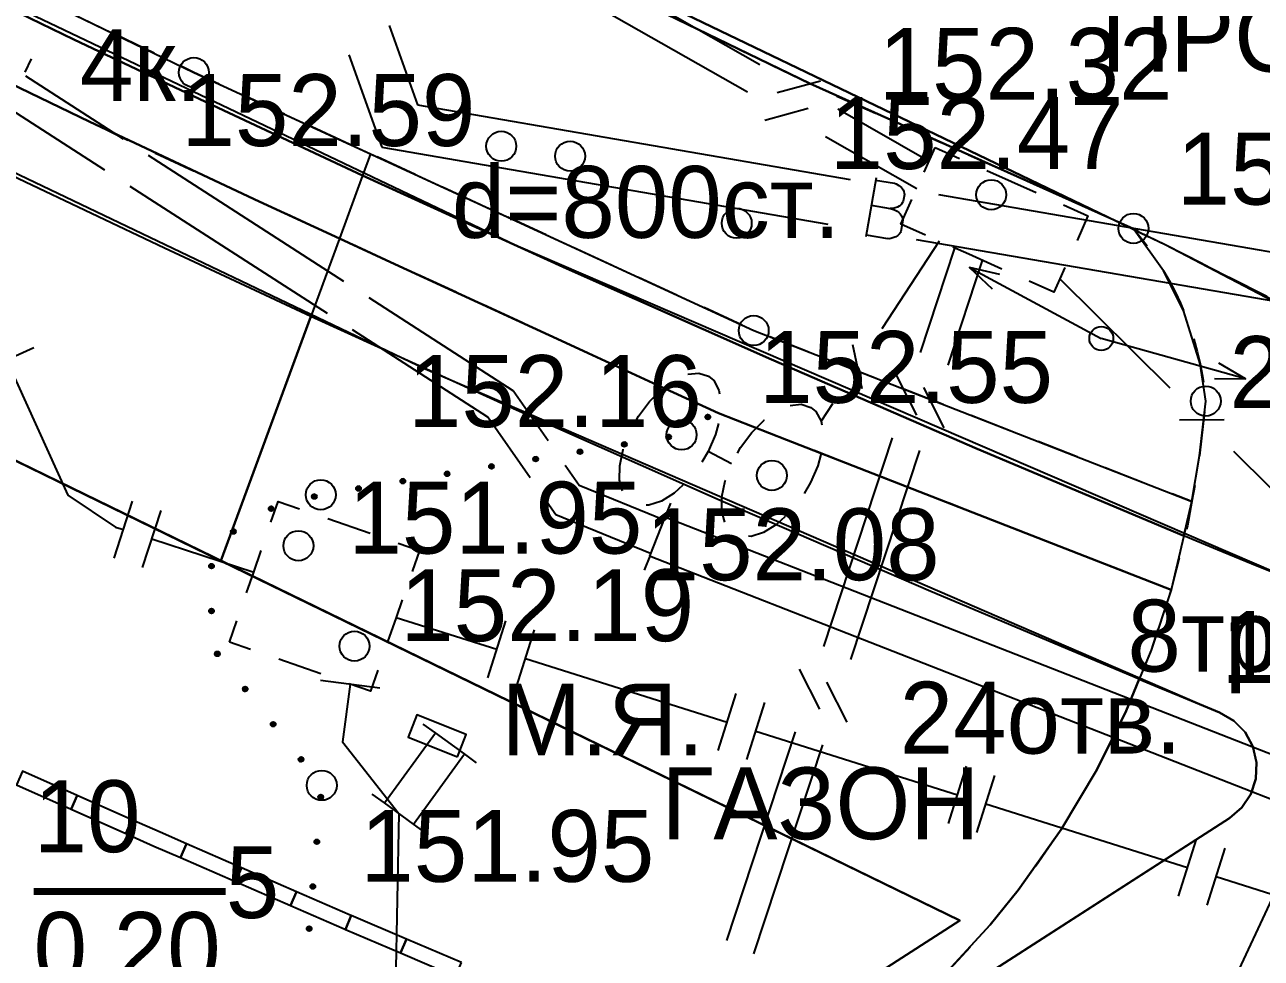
# Model space of a CAD drawing. Header units: metres. Extents: x -2743 to 126, y 13412 to 13916.
# Drawn here: x -1882.41 to -1861.77, y 13620.82 to 13636.41 of the extents above; entities that cross this region are included whole.
import ezdxf

# ---------------------------------------------------------------- set-up
doc = ezdxf.new("R2010")
doc.units = ezdxf.units.M
for name, color, linetype in [('link-улица Берзарина_Граница работ$0$ГП_Граница проектирования', 7, 'Continuous'), ('link-улица Берзарина_Покрытия — Новые$0$ДВ_ПП_Газон_Р', 7, 'Continuous'), ('link-улица Берзарина_Покрытия — Новые$0$ДВ_ПП_Газон_У за счет АБ_ПЧ', 7, 'Continuous'), ('link-улица Берзарина_Покрытия — Новые$0$ДВ_ПП_Газон_У за счет АБ_ТР', 7, 'Continuous'), ('link-улица Берзарина_Покрытия — Новые$0$ДВ_ПП_Тип2_Р_покрытия_ПЧ_Местные', 7, 'Continuous'), ('link-улица Берзарина_Покрытия — Новые$0$ДВ_ПП_Тип5_Р ТР', 7, 'Continuous'), ('link-улица Берзарина_Покрытия — Новые$0$ДВ_ПП_Тип6_У_ТР_3м за счет Газона', 7, 'Continuous'), ('link_улица Берзарина_борта$0$ДВ_ГП_П_Борт_БР100.30.15', 7, 'Continuous'), ('link_улица Берзарина_борта$0$ДВ_ГП_П_Борт_Пониженный_бетонный', 7, 'Continuous'), ('link_улица Берзарина_Люки$0$_ГП_Г колодцы_сущ.', 7, 'Continuous'), ('link_улица Берзарина_Люки$0$СЕТИ', 7, 'Continuous'), ('output[1-12]_3_ДЖКХ-24_03233kl$0$Красные линии', 7, 'Continuous'), ('output[1-12]_3_ДЖКХ-24_03233tp$0$Горизонтали', 7, 'Continuous'), ('output[1-12]_3_ДЖКХ-24_03233tp$0$Граница растительности и грунта', 7, 'Continuous'), ('output[1-12]_3_ДЖКХ-24_03233tp$0$Граница улицы', 7, 'Continuous'), ('output[1-12]_3_ДЖКХ-24_03233tp$0$Здания', 7, 'Continuous'), ('output[1-12]_3_ДЖКХ-24_03233tp$0$Колодцы', 7, 'Continuous'), ('output[1-12]_3_ДЖКХ-24_03233tp$0$Леса и газоны', 7, 'Continuous'), ('output[1-12]_3_ДЖКХ-24_03233tp$0$ЛЭП', 7, 'Continuous'), ('output[1-12]_3_ДЖКХ-24_03233tp$0$Отдельно стоящее дерево', 7, 'Continuous'), ('output[1-12]_3_ДЖКХ-24_03233tp$0$Топографические объекты', 7, 'Continuous'), ('output[1-12]_3_ДЖКХ-24_03233tp$0$Указатель подз коммуникаций', 7, 'Continuous'), ('output[1-12]_3_ДЖКХ-24_03233tp$0$Фонари', 7, 'Continuous'), ('output[1-12]_3_ДЖКХ-24_03233up$0$Водопровод', 7, 'Continuous'), ('output[1-12]_3_ДЖКХ-24_03233up$0$Газопровод', 7, 'Continuous'), ('output[1-12]_3_ДЖКХ-24_03233up$0$Кабели', 7, 'Continuous'), ('output[1-12]_3_ДЖКХ-24_03233up$0$Кабель связи', 7, 'Continuous'), ('output[1-12]_3_ДЖКХ-24_03233up$0$Кабель электрический', 7, 'Continuous'), ('output[1-12]_3_ДЖКХ-24_03233up$0$Подземные коммуникации', 7, 'Continuous')]:
    doc.layers.add(name, color=color, linetype=linetype)

msp = doc.modelspace()

# ---------------------------------------------------------------- linework, layer by layer
at = {"layer": 'link-улица Берзарина_Граница работ$0$ГП_Граница проектирования'}
msp.add_lwpolyline([(-1831.358, 13614.88), (-1852.158, 13619.813), (-1854.824, 13615.219), (-1854.381, 13614.804), (-1855.065, 13614.075), (-1854.335, 13613.39), (-1855.379, 13612.209), (-1856.114, 13612.888), (-1856.694, 13612.231), (-1857.748, 13612.798), (-1858.087, 13611.845), (-1860.047, 13612.861), (-1859.621, 13613.805), (-1860.488, 13614.303), (-1859.768, 13615.554), (-1864.243, 13617.647), (-1867.801, 13615.356), (-1868.343, 13616.197), (-1869.817, 13618.305), (-1870.282, 13619.208), (-1866.798, 13621.452), (-1885.296, 13630.457), (-1884.084, 13633.61), (-1896.781, 13639.677)], dxfattribs=at)
at = {"layer": 'link-улица Берзарина_Покрытия — Новые$0$ДВ_ПП_Газон_Р'}
for points in [[(-1879.353, 13640.318), (-1894.466, 13647.696), (-1906.359, 13656.037), (-1914.678, 13661.817), (-1914.794, 13661.651), (-1914.3, 13655.07), (-1912.025, 13652.95), (-1911.621, 13652.574), (-1901.274, 13646.798), (-1890.376, 13640.83), (-1879.589, 13635.615), (-1870.241, 13631.304), (-1862.925, 13628.448), (-1862.923, 13628.456), (-1862.795, 13629.211), (-1862.693, 13630.127), (-1862.787, 13630.75), (-1863.064, 13631.638), (-1863.395, 13632.302), (-1863.885, 13632.989), (-1864.326, 13633.201), (-1869.304, 13635.43), (-1872.548, 13637.008), (-1879.353, 13640.318)], [(-1862.925, 13628.448), (-1863.059, 13627.878), (-1866.509, 13629.331), (-1869.945, 13630.819), (-1873.366, 13632.34), (-1876.771, 13633.895), (-1879.185, 13635.022), (-1881.591, 13636.166), (-1883.988, 13637.327), (-1886.377, 13638.505), (-1886.238, 13638.83), (-1879.589, 13635.615), (-1876.639, 13634.255), (-1870.241, 13631.304), (-1862.925, 13628.448)], [(-1877.636, 13631.541), (-1880.08, 13632.68), (-1882.516, 13633.837), (-1884.943, 13635.011), (-1887.362, 13636.203), (-1887.727, 13635.351), (-1884.084, 13633.61), (-1885.296, 13630.457), (-1879.136, 13627.459), (-1877.636, 13631.541)], [(-1877.636, 13631.541), (-1879.136, 13627.459), (-1866.798, 13621.452), (-1870.282, 13619.208), (-1869.817, 13618.305), (-1869.565, 13618.481), (-1868.77, 13619.036), (-1867.934, 13619.713), (-1867.13, 13620.464), (-1866.293, 13621.38), (-1865.827, 13621.958), (-1865.109, 13622.97), (-1864.513, 13623.97), (-1864.022, 13624.955), (-1863.805, 13625.481), (-1867.285, 13626.944), (-1870.751, 13628.442), (-1874.201, 13629.974), (-1877.636, 13631.541)]]:
    msp.add_lwpolyline(points, close=True, dxfattribs=at)
msp.add_lwpolyline([(-1876.639, 13634.255), (-1876.771, 13633.895)], dxfattribs=at)
at = {"layer": 'link-улица Берзарина_Покрытия — Новые$0$ДВ_ПП_Газон_У за счет АБ_ПЧ'}
msp.add_lwpolyline([(-1875.119, 13638.392), (-1875.161, 13638.279), (-1872.548, 13637.008), (-1869.304, 13635.43), (-1864.326, 13633.201), (-1875.119, 13638.392)], close=True, dxfattribs=at)
at = {"layer": 'link-улица Берзарина_Покрытия — Новые$0$ДВ_ПП_Газон_У за счет АБ_ТР'}
msp.add_lwpolyline([(-1861.363, 13627.179), (-1861.929, 13627.411), (-1862.494, 13627.644), (-1863.059, 13627.878), (-1862.925, 13628.448), (-1862.925, 13628.448), (-1862.795, 13629.211), (-1862.693, 13630.127), (-1862.787, 13630.75), (-1863.064, 13631.638), (-1863.395, 13632.302), (-1863.885, 13632.989), (-1863.372, 13632.742), (-1861.574, 13631.802)], dxfattribs=at)
msp.add_lwpolyline([(-1862.46, 13624.926), (-1862.796, 13625.065), (-1863.133, 13625.203), (-1863.469, 13625.342), (-1863.805, 13625.481), (-1864.022, 13624.955), (-1864.513, 13623.97), (-1865.109, 13622.97), (-1865.827, 13621.958), (-1866.293, 13621.38), (-1867.13, 13620.464), (-1867.934, 13619.713), (-1868.77, 13619.036), (-1869.565, 13618.481), (-1862.298, 13623.161), (-1862.09, 13623.339), (-1861.94, 13623.563), (-1861.856, 13623.819), (-1861.843, 13624.093), (-1861.905, 13624.36), (-1862.035, 13624.596), (-1862.223, 13624.789), (-1862.46, 13624.926)], close=True, dxfattribs=at)
at = {"layer": 'link-улица Берзарина_Покрытия — Новые$0$ДВ_ПП_Тип2_Р_покрытия_ПЧ_Местные'}
msp.add_lwpolyline([(-1875.119, 13638.392), (-1864.326, 13633.201), (-1863.9, 13633.01), (-1863.885, 13632.989), (-1863.372, 13632.742), (-1860.543, 13631.288), (-1857.663, 13629.94), (-1854.734, 13628.699), (-1851.762, 13627.566), (-1850.913, 13627.265), (-1850.061, 13626.973), (-1849.206, 13626.691), (-1848.348, 13626.417), (-1847.881, 13626.313), (-1846.481, 13626.002)], dxfattribs=at)
at = {"layer": 'link-улица Берзарина_Покрытия — Новые$0$ДВ_ПП_Тип5_Р ТР'}
msp.add_lwpolyline([(-1861.363, 13627.179), (-1861.929, 13627.411), (-1862.494, 13627.644), (-1863.059, 13627.878), (-1863.272, 13626.973), (-1863.605, 13625.967), (-1863.805, 13625.481), (-1863.469, 13625.342), (-1863.133, 13625.203), (-1862.796, 13625.065), (-1862.46, 13624.926), (-1862.223, 13624.789), (-1862.035, 13624.596), (-1861.905, 13624.36), (-1861.843, 13624.093), (-1861.856, 13623.819), (-1861.94, 13623.563), (-1862.09, 13623.339), (-1862.298, 13623.161), (-1869.565, 13618.481)], dxfattribs=at)
at = {"layer": 'link-улица Берзарина_Покрытия — Новые$0$ДВ_ПП_Тип6_У_ТР_3м за счет Газона'}
for points in [[(-1869.945, 13630.819), (-1866.509, 13629.331), (-1863.059, 13627.878), (-1863.272, 13626.973), (-1869.695, 13629.481), (-1870.828, 13629.923), (-1871.918, 13630.425), (-1873.658, 13631.228), (-1876.306, 13632.449), (-1877.158, 13632.842), (-1878.5, 13633.461), (-1881.328, 13634.79), (-1883.004, 13635.6), (-1886.767, 13637.419), (-1886.829, 13637.449), (-1886.377, 13638.505), (-1883.988, 13637.327), (-1881.591, 13636.166), (-1879.185, 13635.022), (-1876.771, 13633.895), (-1873.366, 13632.34), (-1869.945, 13630.819)], [(-1873.658, 13631.228), (-1871.918, 13630.425), (-1870.828, 13629.923), (-1869.695, 13629.481), (-1863.272, 13626.973), (-1863.605, 13625.967), (-1863.805, 13625.481), (-1867.285, 13626.944), (-1870.751, 13628.442), (-1874.201, 13629.974), (-1877.636, 13631.541), (-1880.08, 13632.68), (-1882.516, 13633.837), (-1884.943, 13635.011), (-1887.362, 13636.203), (-1886.829, 13637.449), (-1883.004, 13635.6), (-1881.328, 13634.79), (-1878.5, 13633.461), (-1877.158, 13632.842), (-1876.306, 13632.449), (-1873.658, 13631.228)]]:
    msp.add_lwpolyline(points, close=True, dxfattribs=at)
for points in [[(-1876.771, 13633.895), (-1877.158, 13632.842)], [(-1877.158, 13632.842), (-1877.636, 13631.541)]]:
    msp.add_lwpolyline(points, dxfattribs=at)
at = {"layer": 'link_улица Берзарина_борта$0$ДВ_ГП_П_Борт_БР100.30.15'}
for points in [[(-1986.766, 13701.994), (-1985.053, 13701.781), (-1983.382, 13701.375), (-1981.769, 13700.78), (-1980.229, 13700.001), (-1926.517, 13668.839), (-1923.055, 13666.831), (-1915.507, 13662.452), (-1894.466, 13647.696), (-1863.372, 13632.742)], [(-1863.372, 13632.742), (-1860.543, 13631.288), (-1857.663, 13629.94), (-1854.734, 13628.699), (-1851.762, 13627.566)]]:
    msp.add_lwpolyline(points, dxfattribs=at)
at = {"layer": 'link_улица Берзарина_борта$0$ДВ_ГП_П_Борт_Пониженный_бетонный'}
for points in [[(-1851.784, 13627.504), (-1852.969, 13624.869), (-1853.19, 13624.556), (-1853.501, 13624.354), (-1853.864, 13624.279), (-1854.241, 13624.346), (-1855.431, 13624.808), (-1856.62, 13625.273), (-1857.807, 13625.743), (-1858.992, 13626.217), (-1858.997, 13626.555), (-1859.11, 13626.864), (-1859.318, 13627.119), (-1859.605, 13627.297), (-1859.935, 13627.369), (-1860.262, 13627.33), (-1860.558, 13627.186), (-1860.797, 13626.947), (-1874.213, 13632.723), (-1887.39, 13639.011)], [(-1888.766, 13636.904), (-1875.729, 13630.666), (-1862.46, 13624.926), (-1862.223, 13624.789), (-1862.035, 13624.596), (-1861.905, 13624.36), (-1861.843, 13624.093), (-1861.856, 13623.819), (-1861.94, 13623.563), (-1862.09, 13623.339), (-1862.298, 13623.161), (-1869.741, 13618.368)]]:
    msp.add_lwpolyline(points, dxfattribs=at)
at = {"layer": 'link_улица Берзарина_Люки$0$_ГП_Г колодцы_сущ.'}
for centre in [(-1877.844, 13627.711), (-1876.908, 13626.034)]:
    msp.add_circle(centre, 0.25, dxfattribs=at)
at = {"layer": 'link_улица Берзарина_Люки$0$СЕТИ'}
for centre in [(-1871.444, 13629.562), (-1869.937, 13628.885)]:
    msp.add_circle(centre, 0.25, dxfattribs=at)
at = {"layer": 'output[1-12]_3_ДЖКХ-24_03233kl$0$Красные линии'}
for points in [[(-1881.538, 13623.541), (-1882.452, 13623.948), (-1882.553, 13623.72), (-1881.64, 13623.313), (-1881.538, 13623.541)], [(-1880.625, 13623.135), (-1881.538, 13623.541), (-1881.64, 13623.313), (-1880.726, 13622.906), (-1880.625, 13623.135)], [(-1880.154, 13622.925), (-1880.625, 13623.135), (-1880.726, 13622.906), (-1880.255, 13622.696), (-1879.81, 13622.502), (-1879.711, 13622.732), (-1880.154, 13622.925)], [(-1878.794, 13622.332), (-1879.711, 13622.732), (-1879.81, 13622.502), (-1878.894, 13622.103), (-1878.794, 13622.332)], [(-1877.877, 13621.933), (-1878.794, 13622.332), (-1878.894, 13622.103), (-1877.977, 13621.703), (-1877.877, 13621.933)], [(-1876.981, 13621.542), (-1877.877, 13621.933), (-1877.977, 13621.703), (-1877.08, 13621.312), (-1877.059, 13621.304), (-1876.961, 13621.533), (-1876.981, 13621.542)], [(-1876.041, 13621.141), (-1876.961, 13621.533), (-1877.059, 13621.304), (-1876.139, 13620.911), (-1876.041, 13621.141)], [(-1875.122, 13620.749), (-1876.041, 13621.141), (-1876.139, 13620.911), (-1875.22, 13620.519), (-1875.122, 13620.749)]]:
    msp.add_lwpolyline(points, close=True, dxfattribs=at)
at = {"layer": 'output[1-12]_3_ДЖКХ-24_03233tp$0$Горизонтали'}
for centre in [(-1879.589, 13635.615), (-1863.9, 13633.01), (-1870.241, 13631.304), (-1862.693, 13630.127), (-1877.454, 13623.709)]:
    msp.add_circle(centre, 0.25, dxfattribs=at)
at = {"layer": 'output[1-12]_3_ДЖКХ-24_03233tp$0$Граница растительности и грунта'}
for points in [[(-1870.991, 13629.897), (-1871.046, 13629.86)], [(-1871.003, 13629.901), (-1871.045, 13629.873)], [(-1870.997, 13629.899), (-1871.045, 13629.867)], [(-1870.986, 13629.895), (-1871.045, 13629.854)], [(-1870.981, 13629.892), (-1871.043, 13629.85)], [(-1870.978, 13629.888), (-1871.042, 13629.844)], [(-1870.974, 13629.885), (-1871.04, 13629.84)], [(-1871.014, 13629.9), (-1871.039, 13629.883)], [(-1870.972, 13629.88), (-1871.036, 13629.836)], [(-1870.97, 13629.875), (-1871.033, 13629.833)], [(-1870.968, 13629.871), (-1871.029, 13629.829)], [(-1870.967, 13629.866), (-1871.025, 13629.826)], [(-1870.967, 13629.859), (-1871.019, 13629.824)], [(-1870.968, 13629.853), (-1871.012, 13629.822)], [(-1870.972, 13629.844), (-1871.003, 13629.823)], [(-1870.977, 13629.834), (-1870.984, 13629.829)], [(-1871.623, 13629.538), (-1871.7, 13629.526)], [(-1871.622, 13629.534), (-1871.7, 13629.52)], [(-1871.628, 13629.548), (-1871.699, 13629.536)], [(-1871.625, 13629.543), (-1871.699, 13629.531)], [(-1871.622, 13629.528), (-1871.699, 13629.516)], [(-1871.632, 13629.552), (-1871.697, 13629.541)], [(-1871.622, 13629.523), (-1871.697, 13629.511)], [(-1871.622, 13629.518), (-1871.695, 13629.506)], [(-1871.637, 13629.556), (-1871.694, 13629.547)], [(-1871.623, 13629.513), (-1871.692, 13629.502)], [(-1871.641, 13629.561), (-1871.691, 13629.553)], [(-1871.626, 13629.507), (-1871.688, 13629.497)], [(-1871.629, 13629.502), (-1871.683, 13629.493)], [(-1871.652, 13629.564), (-1871.682, 13629.559)], [(-1871.637, 13629.496), (-1871.674, 13629.489)], [(-1871.646, 13629.489), (-1871.654, 13629.488)], [(-1873.103, 13629.293), (-1873.18, 13629.28)], [(-1873.101, 13629.288), (-1873.18, 13629.275)], [(-1873.108, 13629.302), (-1873.179, 13629.29)], [(-1873.105, 13629.298), (-1873.179, 13629.285)], [(-1873.102, 13629.283), (-1873.178, 13629.27)], [(-1873.112, 13629.307), (-1873.177, 13629.296)], [(-1873.102, 13629.278), (-1873.177, 13629.265)], [(-1873.102, 13629.273), (-1873.175, 13629.261)], [(-1873.116, 13629.311), (-1873.173, 13629.301)], [(-1873.103, 13629.267), (-1873.172, 13629.256)], [(-1873.121, 13629.315), (-1873.17, 13629.307)], [(-1873.106, 13629.262), (-1873.167, 13629.252)], [(-1873.109, 13629.256), (-1873.163, 13629.247)], [(-1873.132, 13629.318), (-1873.161, 13629.314)], [(-1872.363, 13629.416), (-1872.44, 13629.403)], [(-1872.361, 13629.411), (-1872.44, 13629.398)], [(-1872.368, 13629.425), (-1872.439, 13629.413)], [(-1872.365, 13629.42), (-1872.439, 13629.408)], [(-1872.362, 13629.406), (-1872.439, 13629.393)], [(-1872.372, 13629.429), (-1872.437, 13629.419)], [(-1872.362, 13629.401), (-1872.437, 13629.388)], [(-1872.362, 13629.395), (-1872.435, 13629.383)], [(-1872.376, 13629.434), (-1872.434, 13629.424)], [(-1872.363, 13629.39), (-1872.432, 13629.379)], [(-1872.381, 13629.438), (-1872.43, 13629.43)], [(-1872.366, 13629.385), (-1872.427, 13629.374)], [(-1872.369, 13629.379), (-1872.423, 13629.37)], [(-1872.392, 13629.441), (-1872.421, 13629.436)], [(-1872.376, 13629.373), (-1872.414, 13629.367)], [(-1872.385, 13629.366), (-1872.394, 13629.365)], [(-1874.588, 13629.057), (-1874.659, 13629.045)], [(-1874.585, 13629.052), (-1874.659, 13629.04)], [(-1874.591, 13629.061), (-1874.656, 13629.05)], [(-1874.596, 13629.065), (-1874.653, 13629.056)], [(-1874.601, 13629.07), (-1874.65, 13629.061)], [(-1874.611, 13629.073), (-1874.641, 13629.068)], [(-1873.843, 13629.17), (-1873.92, 13629.157)], [(-1873.841, 13629.165), (-1873.92, 13629.152)], [(-1873.848, 13629.179), (-1873.919, 13629.168)], [(-1873.845, 13629.175), (-1873.919, 13629.162)], [(-1873.841, 13629.16), (-1873.918, 13629.147)], [(-1873.851, 13629.184), (-1873.917, 13629.173)], [(-1873.842, 13629.155), (-1873.917, 13629.143)], [(-1873.842, 13629.15), (-1873.915, 13629.138)], [(-1873.856, 13629.188), (-1873.913, 13629.179)], [(-1873.843, 13629.145), (-1873.912, 13629.133)], [(-1873.861, 13629.192), (-1873.91, 13629.184)], [(-1873.846, 13629.139), (-1873.907, 13629.129)], [(-1873.849, 13629.133), (-1873.902, 13629.125)], [(-1873.872, 13629.196), (-1873.901, 13629.191)], [(-1873.856, 13629.127), (-1873.894, 13629.121)], [(-1873.865, 13629.121), (-1873.874, 13629.119)], [(-1873.116, 13629.25), (-1873.154, 13629.244)], [(-1873.125, 13629.243), (-1873.134, 13629.242)], [(-1875.323, 13628.924), (-1875.4, 13628.912)], [(-1875.321, 13628.92), (-1875.4, 13628.907)], [(-1875.325, 13628.929), (-1875.399, 13628.917)], [(-1875.327, 13628.934), (-1875.398, 13628.922)], [(-1875.321, 13628.915), (-1875.398, 13628.902)], [(-1875.331, 13628.938), (-1875.396, 13628.927)], [(-1875.321, 13628.909), (-1875.396, 13628.897)], [(-1875.321, 13628.904), (-1875.394, 13628.892)], [(-1875.336, 13628.943), (-1875.393, 13628.933)], [(-1875.323, 13628.899), (-1875.392, 13628.888)], [(-1875.341, 13628.947), (-1875.39, 13628.939)], [(-1875.326, 13628.894), (-1875.387, 13628.883)], [(-1875.329, 13628.888), (-1875.382, 13628.879)], [(-1875.351, 13628.95), (-1875.381, 13628.945)], [(-1875.336, 13628.882), (-1875.373, 13628.875)], [(-1875.345, 13628.875), (-1875.354, 13628.874)], [(-1874.583, 13629.047), (-1874.66, 13629.034)], [(-1874.581, 13629.042), (-1874.66, 13629.029)], [(-1874.581, 13629.037), (-1874.658, 13629.025)], [(-1874.581, 13629.032), (-1874.656, 13629.02)], [(-1874.582, 13629.027), (-1874.655, 13629.015)], [(-1874.583, 13629.022), (-1874.652, 13629.01)], [(-1874.586, 13629.016), (-1874.647, 13629.006)], [(-1874.589, 13629.011), (-1874.642, 13629.002)], [(-1874.596, 13629.004), (-1874.634, 13628.998)], [(-1874.605, 13628.998), (-1874.614, 13628.996)], [(-1876.801, 13628.674), (-1876.88, 13628.661)], [(-1876.803, 13628.679), (-1876.879, 13628.666)], [(-1876.807, 13628.688), (-1876.878, 13628.676)], [(-1876.804, 13628.684), (-1876.878, 13628.671)], [(-1876.801, 13628.669), (-1876.878, 13628.656)], [(-1876.811, 13628.693), (-1876.876, 13628.682)], [(-1876.801, 13628.664), (-1876.876, 13628.651)], [(-1876.801, 13628.659), (-1876.874, 13628.647)], [(-1876.816, 13628.697), (-1876.873, 13628.687)], [(-1876.802, 13628.654), (-1876.871, 13628.642)], [(-1876.82, 13628.701), (-1876.87, 13628.693)], [(-1876.806, 13628.648), (-1876.867, 13628.638)], [(-1876.809, 13628.642), (-1876.862, 13628.634)], [(-1876.831, 13628.705), (-1876.861, 13628.7)], [(-1876.816, 13628.636), (-1876.853, 13628.63)], [(-1876.063, 13628.802), (-1876.14, 13628.789)], [(-1876.061, 13628.797), (-1876.14, 13628.784)], [(-1876.067, 13628.811), (-1876.138, 13628.799)], [(-1876.064, 13628.806), (-1876.138, 13628.794)], [(-1876.061, 13628.792), (-1876.138, 13628.779)], [(-1876.071, 13628.815), (-1876.136, 13628.805)], [(-1876.061, 13628.787), (-1876.136, 13628.774)], [(-1876.061, 13628.782), (-1876.134, 13628.769)], [(-1876.076, 13628.82), (-1876.133, 13628.81)], [(-1876.063, 13628.776), (-1876.132, 13628.765)], [(-1876.081, 13628.824), (-1876.13, 13628.816)], [(-1876.066, 13628.771), (-1876.127, 13628.761)], [(-1876.069, 13628.765), (-1876.122, 13628.756)], [(-1876.091, 13628.827), (-1876.121, 13628.822)], [(-1876.076, 13628.759), (-1876.113, 13628.753)], [(-1876.085, 13628.752), (-1876.094, 13628.751)], [(-1877.547, 13628.557), (-1877.616, 13628.538)], [(-1877.544, 13628.553), (-1877.616, 13628.532)], [(-1877.541, 13628.548), (-1877.616, 13628.527)], [(-1877.539, 13628.544), (-1877.616, 13628.522)], [(-1877.551, 13628.561), (-1877.615, 13628.543)], [(-1877.539, 13628.539), (-1877.614, 13628.517)], [(-1877.556, 13628.565), (-1877.612, 13628.549)], [(-1877.538, 13628.533), (-1877.611, 13628.513)], [(-1877.562, 13628.568), (-1877.61, 13628.555)], [(-1877.538, 13628.528), (-1877.609, 13628.508)], [(-1877.538, 13628.523), (-1877.606, 13628.504)], [(-1877.573, 13628.571), (-1877.601, 13628.562)], [(-1877.541, 13628.517), (-1877.601, 13628.5)], [(-1877.543, 13628.511), (-1877.595, 13628.497)], [(-1877.55, 13628.504), (-1877.586, 13628.494)], [(-1877.558, 13628.497), (-1877.567, 13628.494)], [(-1876.825, 13628.63), (-1876.834, 13628.628)], [(-1878.269, 13628.354), (-1878.338, 13628.335)], [(-1878.266, 13628.35), (-1878.338, 13628.33)], [(-1878.263, 13628.345), (-1878.338, 13628.324)], [(-1878.261, 13628.341), (-1878.338, 13628.319)], [(-1878.273, 13628.358), (-1878.337, 13628.34)], [(-1878.261, 13628.336), (-1878.336, 13628.315)], [(-1878.278, 13628.362), (-1878.334, 13628.346)], [(-1878.26, 13628.331), (-1878.333, 13628.31)], [(-1878.284, 13628.366), (-1878.332, 13628.352)], [(-1878.26, 13628.326), (-1878.331, 13628.306)], [(-1878.26, 13628.32), (-1878.328, 13628.301)], [(-1878.295, 13628.368), (-1878.323, 13628.36)], [(-1878.263, 13628.314), (-1878.323, 13628.298)], [(-1878.265, 13628.308), (-1878.317, 13628.294)], [(-1878.272, 13628.301), (-1878.308, 13628.291)], [(-1878.28, 13628.294), (-1878.289, 13628.291)], [(-1878.929, 13627.988), (-1878.968, 13627.956)], [(-1878.923, 13627.987), (-1878.968, 13627.95)], [(-1878.916, 13627.986), (-1878.967, 13627.944)], [(-1878.911, 13627.984), (-1878.967, 13627.938)], [(-1878.906, 13627.981), (-1878.964, 13627.933)], [(-1878.94, 13627.986), (-1878.963, 13627.967)], [(-1878.902, 13627.978), (-1878.963, 13627.928)], [(-1878.898, 13627.975), (-1878.96, 13627.924)], [(-1878.896, 13627.97), (-1878.956, 13627.921)], [(-1878.894, 13627.966), (-1878.952, 13627.917)], [(-1878.891, 13627.961), (-1878.948, 13627.914)], [(-1878.89, 13627.956), (-1878.944, 13627.911)], [(-1878.889, 13627.95), (-1878.937, 13627.91)], [(-1878.889, 13627.943), (-1878.931, 13627.909)], [(-1878.892, 13627.934), (-1878.922, 13627.91)], [(-1878.897, 13627.924), (-1878.904, 13627.918)], [(-1879.326, 13627.396), (-1879.326, 13627.346)], [(-1879.321, 13627.4), (-1879.321, 13627.342)], [(-1879.316, 13627.404), (-1879.316, 13627.338)], [(-1879.311, 13627.407), (-1879.311, 13627.335)], [(-1879.306, 13627.409), (-1879.306, 13627.334)], [(-1879.301, 13627.41), (-1879.301, 13627.332)], [(-1879.296, 13627.411), (-1879.296, 13627.331)], [(-1879.291, 13627.41), (-1879.291, 13627.332)], [(-1879.286, 13627.409), (-1879.286, 13627.333)], [(-1879.281, 13627.408), (-1879.281, 13627.334)], [(-1879.276, 13627.406), (-1879.276, 13627.336)], [(-1879.271, 13627.402), (-1879.271, 13627.34)], [(-1879.266, 13627.398), (-1879.266, 13627.344)], [(-1879.331, 13627.386), (-1879.331, 13627.356)], [(-1879.261, 13627.39), (-1879.261, 13627.352)], [(-1879.256, 13627.38), (-1879.256, 13627.371)], [(-1879.331, 13626.636), (-1879.331, 13626.606)], [(-1879.326, 13626.646), (-1879.326, 13626.596)], [(-1879.321, 13626.65), (-1879.321, 13626.592)], [(-1879.316, 13626.654), (-1879.316, 13626.588)], [(-1879.311, 13626.657), (-1879.311, 13626.585)], [(-1879.306, 13626.659), (-1879.306, 13626.584)], [(-1879.301, 13626.66), (-1879.301, 13626.582)], [(-1879.296, 13626.661), (-1879.296, 13626.581)], [(-1879.291, 13626.66), (-1879.291, 13626.582)], [(-1879.286, 13626.659), (-1879.286, 13626.583)], [(-1879.281, 13626.658), (-1879.281, 13626.584)], [(-1879.276, 13626.656), (-1879.276, 13626.586)], [(-1879.271, 13626.652), (-1879.271, 13626.59)], [(-1879.266, 13626.648), (-1879.266, 13626.594)], [(-1879.261, 13626.64), (-1879.261, 13626.602)], [(-1879.256, 13626.63), (-1879.256, 13626.621)], [(-1879.237, 13625.906), (-1879.206, 13625.866)], [(-1879.236, 13625.912), (-1879.2, 13625.866)], [(-1879.235, 13625.895), (-1879.216, 13625.871)], [(-1879.234, 13625.918), (-1879.193, 13625.866)], [(-1879.232, 13625.924), (-1879.188, 13625.867)], [(-1879.23, 13625.928), (-1879.183, 13625.87)], [(-1879.226, 13625.932), (-1879.178, 13625.871)], [(-1879.223, 13625.936), (-1879.173, 13625.873)], [(-1879.219, 13625.938), (-1879.17, 13625.877)], [(-1879.214, 13625.941), (-1879.167, 13625.881)], [(-1879.209, 13625.943), (-1879.163, 13625.885)], [(-1879.204, 13625.945), (-1879.161, 13625.89)], [(-1879.198, 13625.945), (-1879.159, 13625.896)], [(-1879.191, 13625.945), (-1879.158, 13625.902)], [(-1879.183, 13625.941), (-1879.159, 13625.912)], [(-1879.172, 13625.937), (-1879.167, 13625.93)], [(-1878.766, 13625.336), (-1878.721, 13625.28)], [(-1878.763, 13625.341), (-1878.717, 13625.282)], [(-1878.76, 13625.345), (-1878.712, 13625.284)], [(-1878.757, 13625.349), (-1878.707, 13625.286)], [(-1878.752, 13625.351), (-1878.704, 13625.29)], [(-1878.748, 13625.353), (-1878.7, 13625.294)], [(-1878.743, 13625.356), (-1878.697, 13625.298)], [(-1878.738, 13625.357), (-1878.694, 13625.302)], [(-1878.732, 13625.357), (-1878.693, 13625.309)], [(-1878.725, 13625.357), (-1878.692, 13625.315)], [(-1878.716, 13625.354), (-1878.693, 13625.324)], [(-1878.706, 13625.349), (-1878.701, 13625.342)], [(-1878.771, 13625.318), (-1878.74, 13625.279)], [(-1878.77, 13625.324), (-1878.733, 13625.279)], [(-1878.769, 13625.307), (-1878.75, 13625.284)], [(-1878.768, 13625.331), (-1878.727, 13625.279)], [(-1878.305, 13624.731), (-1878.274, 13624.692)], [(-1878.303, 13624.737), (-1878.267, 13624.692)], [(-1878.302, 13624.743), (-1878.261, 13624.692)], [(-1878.302, 13624.72), (-1878.284, 13624.696)], [(-1878.3, 13624.749), (-1878.255, 13624.692)], [(-1878.297, 13624.753), (-1878.25, 13624.695)], [(-1878.294, 13624.757), (-1878.245, 13624.696)], [(-1878.29, 13624.761), (-1878.241, 13624.699)], [(-1878.286, 13624.764), (-1878.237, 13624.702)], [(-1878.281, 13624.766), (-1878.234, 13624.706)], [(-1878.277, 13624.768), (-1878.231, 13624.71)], [(-1878.272, 13624.77), (-1878.228, 13624.715)], [(-1878.265, 13624.77), (-1878.227, 13624.721)], [(-1878.259, 13624.77), (-1878.225, 13624.727)], [(-1878.25, 13624.766), (-1878.226, 13624.737)], [(-1878.24, 13624.762), (-1878.234, 13624.755)], [(-1877.838, 13624.143), (-1877.807, 13624.104)], [(-1877.837, 13624.15), (-1877.801, 13624.104)], [(-1877.836, 13624.132), (-1877.817, 13624.109)], [(-1877.835, 13624.156), (-1877.794, 13624.104)], [(-1877.833, 13624.161), (-1877.789, 13624.105)], [(-1877.831, 13624.166), (-1877.784, 13624.107)], [(-1877.827, 13624.17), (-1877.779, 13624.109)], [(-1877.824, 13624.174), (-1877.774, 13624.111)], [(-1877.82, 13624.176), (-1877.771, 13624.115)], [(-1877.815, 13624.178), (-1877.768, 13624.119)], [(-1877.811, 13624.181), (-1877.765, 13624.123)], [(-1877.805, 13624.182), (-1877.762, 13624.127)], [(-1877.799, 13624.182), (-1877.76, 13624.134)], [(-1877.793, 13624.182), (-1877.759, 13624.14)], [(-1877.784, 13624.179), (-1877.76, 13624.149)], [(-1877.774, 13624.174), (-1877.768, 13624.167)], [(-1877.506, 13623.532), (-1877.508, 13623.502)], [(-1877.5, 13623.542), (-1877.504, 13623.492)], [(-1877.494, 13623.545), (-1877.5, 13623.487)], [(-1877.489, 13623.549), (-1877.495, 13623.483)], [(-1877.484, 13623.551), (-1877.49, 13623.479)], [(-1877.479, 13623.553), (-1877.485, 13623.478)], [(-1877.474, 13623.553), (-1877.48, 13623.476)], [(-1877.469, 13623.554), (-1877.476, 13623.474)], [(-1877.464, 13623.552), (-1877.47, 13623.475)], [(-1877.459, 13623.551), (-1877.465, 13623.475)], [(-1877.454, 13623.55), (-1877.46, 13623.476)], [(-1877.449, 13623.547), (-1877.455, 13623.477)], [(-1877.444, 13623.543), (-1877.45, 13623.481)], [(-1877.44, 13623.538), (-1877.445, 13623.484)], [(-1877.436, 13623.53), (-1877.439, 13623.492)], [(-1877.431, 13623.519), (-1877.432, 13623.511)], [(-1877.571, 13622.785), (-1877.574, 13622.755)], [(-1877.565, 13622.794), (-1877.57, 13622.745)], [(-1877.56, 13622.798), (-1877.565, 13622.74)], [(-1877.555, 13622.801), (-1877.56, 13622.736)], [(-1877.549, 13622.804), (-1877.556, 13622.732)], [(-1877.544, 13622.806), (-1877.551, 13622.731)], [(-1877.539, 13622.806), (-1877.546, 13622.728)], [(-1877.534, 13622.807), (-1877.541, 13622.727)], [(-1877.529, 13622.805), (-1877.536, 13622.728)], [(-1877.524, 13622.804), (-1877.531, 13622.728)], [(-1877.519, 13622.802), (-1877.526, 13622.729)], [(-1877.514, 13622.8), (-1877.521, 13622.73)], [(-1877.51, 13622.796), (-1877.515, 13622.734)], [(-1877.505, 13622.791), (-1877.51, 13622.737)], [(-1877.501, 13622.783), (-1877.504, 13622.745)], [(-1877.497, 13622.772), (-1877.498, 13622.763)], [(-1877.636, 13622.038), (-1877.639, 13622.008)], [(-1877.631, 13622.047), (-1877.635, 13621.997)], [(-1877.625, 13622.051), (-1877.63, 13621.993)], [(-1877.62, 13622.054), (-1877.626, 13621.989)], [(-1877.615, 13622.057), (-1877.621, 13621.985)], [(-1877.61, 13622.058), (-1877.616, 13621.984)], [(-1877.604, 13622.059), (-1877.611, 13621.981)], [(-1877.599, 13622.06), (-1877.606, 13621.98)], [(-1877.594, 13622.058), (-1877.601, 13621.98)], [(-1877.59, 13622.057), (-1877.596, 13621.981)], [(-1877.585, 13622.055), (-1877.591, 13621.982)], [(-1877.58, 13622.053), (-1877.586, 13621.983)], [(-1877.575, 13622.048), (-1877.581, 13621.987)], [(-1877.571, 13622.044), (-1877.575, 13621.99)], [(-1877.566, 13622.036), (-1877.57, 13621.998)], [(-1877.562, 13622.025), (-1877.563, 13622.016)], [(-1877.698, 13621.333), (-1877.701, 13621.304)], [(-1877.692, 13621.343), (-1877.697, 13621.293)], [(-1877.687, 13621.346), (-1877.692, 13621.289)], [(-1877.682, 13621.35), (-1877.687, 13621.284)], [(-1877.676, 13621.353), (-1877.683, 13621.281)], [(-1877.671, 13621.354), (-1877.678, 13621.279)], [(-1877.666, 13621.355), (-1877.673, 13621.277)], [(-1877.661, 13621.355), (-1877.668, 13621.276)], [(-1877.656, 13621.354), (-1877.663, 13621.276)], [(-1877.651, 13621.352), (-1877.658, 13621.277)], [(-1877.646, 13621.351), (-1877.653, 13621.277)], [(-1877.642, 13621.349), (-1877.648, 13621.279)], [(-1877.637, 13621.344), (-1877.642, 13621.282)], [(-1877.632, 13621.34), (-1877.637, 13621.286)], [(-1877.628, 13621.331), (-1877.631, 13621.293)], [(-1877.624, 13621.321), (-1877.625, 13621.312)]]:
    msp.add_lwpolyline(points, dxfattribs=at)
for centre in [(-1871.006, 13629.861), (-1871.661, 13629.526), (-1873.141, 13629.28), (-1872.401, 13629.403), (-1874.62, 13629.035), (-1873.881, 13629.158), (-1875.36, 13628.912), (-1876.84, 13628.667), (-1876.1, 13628.789), (-1877.577, 13628.532), (-1878.299, 13628.329), (-1878.929, 13627.948), (-1879.295, 13627.371), (-1879.295, 13626.621), (-1879.197, 13625.905), (-1878.731, 13625.318), (-1878.265, 13624.73), (-1877.799, 13624.143), (-1877.471, 13623.514), (-1877.536, 13622.767), (-1877.602, 13622.02), (-1877.663, 13621.315)]:
    msp.add_circle(centre, 0.04, dxfattribs=at)
at = {"layer": 'output[1-12]_3_ДЖКХ-24_03233tp$0$Граница улицы'}
for points in [[(-1871.017, 13636.263), (-1870.386, 13635.956)], [(-1869.936, 13635.737), (-1869.304, 13635.43)], [(-1868.851, 13635.219), (-1868.209, 13634.933)], [(-1867.753, 13634.729), (-1867.111, 13634.443)], [(-1866.654, 13634.239), (-1866.013, 13633.953)], [(-1865.556, 13633.749), (-1864.915, 13633.463)], [(-1864.458, 13633.259), (-1863.9, 13633.01), (-1863.818, 13632.969)], [(-1863.9, 13633.01), (-1863.768, 13632.848), (-1863.671, 13632.718)], [(-1863.372, 13632.742), (-1862.746, 13632.424)], [(-1863.395, 13632.302), (-1863.304, 13632.142), (-1863.205, 13631.953), (-1863.115, 13631.76), (-1863.064, 13631.638)], [(-1862.3, 13632.198), (-1861.674, 13631.88)], [(-1862.895, 13631.168), (-1862.893, 13631.161), (-1862.836, 13630.956), (-1862.787, 13630.75), (-1862.747, 13630.543), (-1862.732, 13630.445)], [(-1862.713, 13629.949), (-1862.795, 13629.211)], [(-1862.876, 13628.718), (-1862.923, 13628.456), (-1862.998, 13628.041), (-1863.012, 13627.989)], [(-1863.135, 13627.504), (-1863.234, 13627.114), (-1863.247, 13627.064), (-1863.264, 13626.999), (-1863.333, 13626.79)], [(-1863.49, 13626.315), (-1863.605, 13625.967), (-1863.748, 13625.62)], [(-1863.938, 13625.158), (-1864.022, 13624.955), (-1864.255, 13624.487)], [(-1864.478, 13624.04), (-1864.513, 13623.97), (-1864.851, 13623.399)], [(-1865.109, 13622.97), (-1865.531, 13622.361)], [(-1865.827, 13621.958), (-1866.293, 13621.38)], [(-1866.624, 13621.007), (-1866.906, 13620.705), (-1867.13, 13620.464)]]:
    msp.add_lwpolyline(points, dxfattribs=at)
at = {"layer": 'output[1-12]_3_ДЖКХ-24_03233tp$0$Здания'}
msp.add_lwpolyline([(-1875.189, 13624.186), (-1875.041, 13624.557), (-1875.864, 13624.886), (-1876.012, 13624.515), (-1875.189, 13624.186)], dxfattribs=at)
at = {"layer": 'output[1-12]_3_ДЖКХ-24_03233tp$0$Колодцы'}
for centre in [(-1871.444, 13629.562), (-1869.937, 13628.885), (-1877.844, 13627.711), (-1876.908, 13626.034)]:
    msp.add_circle(centre, 0.25, dxfattribs=at)
at = {"layer": 'output[1-12]_3_ДЖКХ-24_03233tp$0$ЛЭП'}
for points in [[(-1866.636, 13632.36), (-1864.436, 13631.172)], [(-1866.133, 13632.24), (-1866.636, 13632.36), (-1866.259, 13632.004)], [(-1862.029, 13630.496), (-1864.436, 13631.172)], [(-1862.546, 13630.502), (-1862.029, 13630.496), (-1862.475, 13630.761)]]:
    msp.add_lwpolyline(points, dxfattribs=at)
at = {"layer": 'output[1-12]_3_ДЖКХ-24_03233tp$0$Отдельно стоящее дерево'}
for centre in [(-1874.456, 13634.382), (-1873.307, 13634.217), (-1870.525, 13633.096)]:
    msp.add_circle(centre, 0.25, dxfattribs=at)
at = {"layer": 'output[1-12]_3_ДЖКХ-24_03233tp$0$Топографические объекты'}
for points in [[(-1880.253, 13635.936), (-1880.886, 13636.242)], [(-1879.167, 13635.421), (-1879.589, 13635.615), (-1879.803, 13635.719)], [(-1881.778, 13635.007), (-1882.416, 13635.315)], [(-1878.076, 13634.917), (-1878.713, 13635.211)], [(-1880.69, 13634.481), (-1881.328, 13634.79)], [(-1876.984, 13634.414), (-1877.621, 13634.708)], [(-1879.597, 13633.967), (-1880.23, 13634.259), (-1880.24, 13634.264)], [(-1875.892, 13633.91), (-1876.53, 13634.204)], [(-1878.5, 13633.461), (-1879.143, 13633.758)], [(-1874.8, 13633.406), (-1875.438, 13633.701)], [(-1877.403, 13632.955), (-1878.046, 13633.252)], [(-1873.708, 13632.903), (-1874.346, 13633.197)], [(-1876.306, 13632.449), (-1876.949, 13632.746)], [(-1872.616, 13632.399), (-1873.254, 13632.694)], [(-1875.209, 13631.943), (-1875.852, 13632.24)], [(-1871.525, 13631.896), (-1872.162, 13632.19)], [(-1874.112, 13631.437), (-1874.755, 13631.734)], [(-1870.433, 13631.392), (-1871.07, 13631.687)], [(-1873.015, 13630.931), (-1873.658, 13631.228)], [(-1869.318, 13630.944), (-1869.972, 13631.199)], [(-1871.918, 13630.425), (-1872.561, 13630.722)], [(-1868.198, 13630.506), (-1868.852, 13630.762)], [(-1867.078, 13630.069), (-1867.732, 13630.324)], [(-1870.82, 13629.92), (-1870.828, 13629.923), (-1871.464, 13630.216)], [(-1865.958, 13629.632), (-1866.612, 13629.887)], [(-1869.695, 13629.481), (-1870.354, 13629.738)], [(-1868.569, 13629.041), (-1869.229, 13629.299)], [(-1864.838, 13629.194), (-1865.492, 13629.45)], [(-1867.444, 13628.602), (-1868.104, 13628.859)], [(-1863.718, 13628.757), (-1864.372, 13629.013)], [(-1862.925, 13628.448), (-1863.252, 13628.575)], [(-1866.319, 13628.162), (-1866.978, 13628.42)], [(-1865.193, 13627.723), (-1865.853, 13627.981)], [(-1864.068, 13627.284), (-1864.727, 13627.541)], [(-1863.272, 13626.973), (-1863.602, 13627.102)]]:
    msp.add_lwpolyline(points, dxfattribs=at)
at = {"layer": 'output[1-12]_3_ДЖКХ-24_03233tp$0$Указатель подз коммуникаций'}
msp.add_circle((-1877.47, 13628.562), 0.25, dxfattribs=at)
at = {"layer": 'output[1-12]_3_ДЖКХ-24_03233tp$0$Фонари'}
msp.add_circle((-1864.436, 13631.172), 0.2, dxfattribs=at)
at = {"layer": 'output[1-12]_3_ДЖКХ-24_03233up$0$Водопровод'}
for points in [[(-1876.329, 13636.402), (-1875.852, 13635.076)], [(-1877.003, 13635.912), (-1876.448, 13634.366)], [(-1875.852, 13635.076), (-1868.631, 13633.83)], [(-1876.448, 13634.366), (-1869.003, 13633.082)], [(-1868.198, 13633.854), (-1868.368, 13632.871)], [(-1868.205, 13633.818), (-1867.89, 13633.764), (-1867.862, 13633.753), (-1867.815, 13633.726), (-1867.774, 13633.691), (-1867.758, 13633.673), (-1867.745, 13633.652), (-1867.734, 13633.625), (-1867.727, 13633.593), (-1867.725, 13633.578), (-1867.745, 13633.464), (-1867.754, 13633.443), (-1867.772, 13633.416), (-1867.791, 13633.398), (-1867.811, 13633.381), (-1867.842, 13633.365), (-1867.88, 13633.353), (-1867.913, 13633.345), (-1867.961, 13633.342), (-1867.923, 13633.332), (-1867.891, 13633.322), (-1867.845, 13633.299), (-1867.819, 13633.278), (-1867.794, 13633.255), (-1867.77, 13633.218), (-1867.756, 13633.18), (-1867.752, 13633.147), (-1867.785, 13632.959), (-1867.792, 13632.942), (-1867.807, 13632.918), (-1867.832, 13632.892), (-1867.868, 13632.87), (-1867.899, 13632.856), (-1867.949, 13632.844), (-1867.978, 13632.839), (-1868.005, 13632.842)], [(-1868.277, 13633.397), (-1867.961, 13633.342)], [(-1867.152, 13633.575), (-1859.93, 13632.329)], [(-1868.362, 13632.903), (-1868.005, 13632.842)], [(-1867.525, 13632.827), (-1860.08, 13631.543)]]:
    msp.add_lwpolyline(points, dxfattribs=at)
at = {"layer": 'output[1-12]_3_ДЖКХ-24_03233up$0$Газопровод'}
for points in [[(-1883.174, 13630.61), (-1882.263, 13631.023)], [(-1882.718, 13630.816), (-1881.691, 13628.554), (-1880.898, 13628.023), (-1880.766, 13627.98)], [(-1880.921, 13627.505), (-1880.611, 13628.455)], [(-1878.301, 13628.103), (-1878.18, 13628.451), (-1877.824, 13628.328)], [(-1880.446, 13627.35), (-1880.136, 13628.3)], [(-1877.351, 13628.164), (-1876.647, 13627.919)], [(-1880.291, 13627.825), (-1878.59, 13627.27)], [(-1878.709, 13626.926), (-1878.59, 13627.27), (-1878.465, 13627.631)], [(-1876.175, 13627.755), (-1875.823, 13627.632), (-1875.945, 13627.28)], [(-1876.109, 13626.808), (-1876.211, 13626.514), (-1876.354, 13626.104)], [(-1878.996, 13626.102), (-1878.874, 13626.454)], [(-1876.211, 13626.514), (-1874.528, 13625.981)], [(-1874.678, 13625.504), (-1874.377, 13626.458)], [(-1874.202, 13625.354), (-1873.9, 13626.307)], [(-1878.644, 13625.979), (-1878.996, 13626.102)], [(-1877.467, 13625.57), (-1878.171, 13625.815)], [(-1874.051, 13625.83), (-1870.683, 13624.766)], [(-1876.518, 13625.631), (-1876.639, 13625.283), (-1876.995, 13625.406)], [(-1870.834, 13624.289), (-1870.533, 13625.242)], [(-1870.357, 13624.138), (-1870.056, 13625.092)], [(-1870.207, 13624.615), (-1866.839, 13623.55)], [(-1866.99, 13623.074), (-1866.688, 13624.027)], [(-1866.513, 13622.923), (-1866.212, 13623.876)], [(-1866.362, 13623.4), (-1862.995, 13622.335)], [(-1863.145, 13621.858), (-1862.844, 13622.812)], [(-1862.669, 13621.707), (-1862.367, 13622.661)], [(-1862.518, 13622.184), (-1859.15, 13621.119)]]:
    msp.add_lwpolyline(points, dxfattribs=at)
at = {"layer": 'output[1-12]_3_ДЖКХ-24_03233up$0$Кабели'}
for points in [[(-1876.98, 13625.401), (-1877.106, 13624.433), (-1876.164, 13623.239), (-1876.249, 13618.928), (-1877.53, 13616.116), (-1877.836, 13615.867)], [(-1877.476, 13625.466), (-1876.484, 13625.337)], [(-1875.556, 13624.586), (-1875.758, 13624.733)], [(-1876.406, 13623.415), (-1875.555, 13624.586)], [(-1875.07, 13624.233), (-1875.555, 13624.586)], [(-1875.921, 13623.062), (-1875.07, 13624.233)], [(-1874.868, 13624.086), (-1875.07, 13624.233)], [(-1876.407, 13623.415), (-1876.609, 13623.562)], [(-1875.921, 13623.062), (-1876.406, 13623.415)], [(-1875.719, 13622.915), (-1875.921, 13623.062)]]:
    msp.add_lwpolyline(points, dxfattribs=at)
at = {"layer": 'output[1-12]_3_ДЖКХ-24_03233up$0$Кабель связи'}
for points in [[(-1873.183, 13637.487), (-1870.138, 13635.749)], [(-1873.392, 13637.03), (-1870.344, 13635.291)], [(-1869.848, 13635.278), (-1869.125, 13635.476)], [(-1870.054, 13634.82), (-1869.331, 13635.018)], [(-1868.835, 13635.005), (-1867.312, 13634.136)], [(-1869.041, 13634.547), (-1867.517, 13633.678)], [(-1867.395, 13633.951), (-1867.212, 13634.361)], [(-1867.212, 13634.361), (-1866.802, 13634.178)], [(-1866.345, 13633.975), (-1865.524, 13633.609)], [(-1867.373, 13632.9), (-1867.782, 13633.082), (-1867.598, 13633.494)], [(-1865.068, 13633.406), (-1864.659, 13633.223), (-1864.842, 13632.811)], [(-1867.145, 13632.799), (-1868.103, 13631.334)], [(-1867.454, 13630.937), (-1866.88, 13632.68)], [(-1866.096, 13632.331), (-1866.65, 13632.578), (-1866.917, 13632.697)], [(-1866.996, 13630.729), (-1866.421, 13632.476)], [(-1865.046, 13632.355), (-1865.13, 13632.167), (-1865.229, 13631.944), (-1865.639, 13632.127)], [(-1863.289, 13630.34), (-1865.13, 13632.167)], [(-1868.59, 13631.073), (-1868.437, 13630.339)], [(-1871.34, 13630.575), (-1871.155, 13630.594), (-1870.994, 13630.543)], [(-1870.994, 13630.543), (-1870.909, 13630.471), (-1870.821, 13630.31), (-1870.811, 13630.25)], [(-1867.519, 13629.89), (-1867.857, 13630.559)], [(-1872.217, 13629.78), (-1872.166, 13629.872), (-1871.982, 13630.122), (-1871.775, 13630.33), (-1871.773, 13630.332)], [(-1867.062, 13629.682), (-1867.399, 13630.351)], [(-1869.633, 13630.054), (-1869.448, 13630.073), (-1869.286, 13630.022)], [(-1869.286, 13630.022), (-1869.201, 13629.95), (-1869.113, 13629.789), (-1869.103, 13629.729)], [(-1868.924, 13630.078), (-1869.113, 13629.789)], [(-1870.827, 13629.755), (-1870.877, 13629.567), (-1870.999, 13629.286), (-1871.108, 13629.106)], [(-1870.509, 13629.259), (-1870.459, 13629.352), (-1870.274, 13629.601), (-1870.067, 13629.81), (-1870.065, 13629.811)], [(-1862.382, 13629.813), (-1863.131, 13629.81)], [(-1869.071, 13626.027), (-1867.923, 13629.512)], [(-1872.431, 13628.626), (-1872.479, 13628.805), (-1872.478, 13629.046), (-1872.423, 13629.317), (-1872.42, 13629.325)], [(-1870.609, 13629.077), (-1870.999, 13629.286)], [(-1868.616, 13625.811), (-1867.465, 13629.304)], [(-1860.383, 13627.457), (-1862.224, 13629.284)], [(-1869.12, 13629.235), (-1869.169, 13629.046), (-1869.291, 13628.765), (-1869.4, 13628.585)], [(-1871.422, 13628.72), (-1871.566, 13628.589), (-1871.782, 13628.455), (-1871.989, 13628.388), (-1872.034, 13628.389)], [(-1870.723, 13628.105), (-1870.772, 13628.284), (-1870.771, 13628.526), (-1870.715, 13628.796), (-1870.712, 13628.804)], [(-1869.714, 13628.199), (-1869.859, 13628.068), (-1870.075, 13627.934), (-1870.281, 13627.867), (-1870.326, 13627.868)], [(-1869.137, 13624.98), (-1869.475, 13625.649)], [(-1868.682, 13624.764), (-1869.019, 13625.433)], [(-1870.689, 13621.116), (-1869.54, 13624.602)], [(-1870.236, 13620.893), (-1869.085, 13624.386)], [(-1862.716, 13619.381), (-1861.076, 13622.897)]]:
    msp.add_lwpolyline(points, dxfattribs=at)
at = {"layer": 'output[1-12]_3_ДЖКХ-24_03233up$0$Кабель электрический'}
for points in [[(-1882.308, 13635.845), (-1882.413, 13635.618)], [(-1880.766, 13634.499), (-1882.397, 13635.552)], [(-1881.075, 13633.985), (-1882.723, 13635.048)], [(-1877.083, 13632.123), (-1880.346, 13634.228)], [(-1877.358, 13631.587), (-1880.654, 13633.713)], [(-1873.675, 13629.462), (-1874.258, 13630.3), (-1876.663, 13631.852)], [(-1873.975, 13628.844), (-1874.682, 13629.86), (-1876.938, 13631.316)], [(-1871.737, 13628.138), (-1873.155, 13628.714), (-1873.389, 13629.052)], [(-1871.963, 13627.582), (-1873.545, 13628.226), (-1873.69, 13628.433)], [(-1871.631, 13628.419), (-1871.722, 13628.186)], [(-1871.722, 13628.186), (-1871.978, 13627.534)], [(-1851.382, 13620.226), (-1871.722, 13628.186)], [(-1871.977, 13627.534), (-1872.068, 13627.301)], [(-1851.638, 13619.574), (-1871.978, 13627.534)]]:
    msp.add_lwpolyline(points, dxfattribs=at)
at = {"layer": 'output[1-12]_3_ДЖКХ-24_03233up$0$Подземные коммуникации'}
msp.add_circle((-1866.274, 13633.572), 0.25, dxfattribs=at)

# ---------------------------------------------------------------- texts
at = {"layer": 'output[1-12]_3_ДЖКХ-24_03233kl$0$Красные линии'}
msp.add_text('ПРОЕЗД 3693', height=1.2, dxfattribs=at).set_placement((-1864.438, 13635.629))
at = {"layer": 'output[1-12]_3_ДЖКХ-24_03233tp$0$Горизонтали'}
for s, p in [('152.32', (-1868.155, 13635.159)), ('152.59', (-1879.796, 13634.387)), ('152.47', (-1868.971, 13634.003)), ('152.55', (-1870.15, 13630.097)), ('152.44', (-1862.429, 13625.421)), ('151.95', (-1876.809, 13622.098))]:
    msp.add_text(s, height=1.2, dxfattribs=at).set_placement(p)
at = {"layer": 'output[1-12]_3_ДЖКХ-24_03233tp$0$Здания'}
msp.add_text('М.Я.', height=1.2, dxfattribs=at).set_placement((-1874.455, 13624.208))
at = {"layer": 'output[1-12]_3_ДЖКХ-24_03233tp$0$Колодцы'}
for s, p in [('152.26', (-1863.178, 13633.408)), ('152.16', (-1876.015, 13629.694)), ('151.95', (-1877.008, 13627.58)), ('152.08', (-1872.044, 13627.135)), ('152.19', (-1876.143, 13626.117))]:
    msp.add_text(s, height=1.2, dxfattribs=at).set_placement(p)
at = {"layer": 'output[1-12]_3_ДЖКХ-24_03233tp$0$Леса и газоны'}
for s, p in [('ГАЗОН', (-1871.783, 13622.809)), ('10', (-1882.265, 13622.593)), ('——5', (-1882.265, 13621.493)), ('0.20', (-1882.265, 13620.393))]:
    msp.add_text(s, height=1.2, dxfattribs=at).set_placement(p)
at = {"layer": 'output[1-12]_3_ДЖКХ-24_03233up$0$Водопровод'}
msp.add_text('d=800ст.', height=1.2, dxfattribs=at).set_placement((-1875.282, 13632.853))
at = {"layer": 'output[1-12]_3_ДЖКХ-24_03233up$0$Кабель связи'}
for s, p in [('2отв.', (-1862.295, 13630.011)), ('24отв.', (-1867.803, 13624.24))]:
    msp.add_text(s, height=1.2, dxfattribs=at).set_placement(p)
at = {"layer": 'output[1-12]_3_ДЖКХ-24_03233up$0$Кабель электрический'}
for s, p in [('4к.', (-1881.491, 13635.138)), ('8тр.', (-1863.999, 13625.609))]:
    msp.add_text(s, height=1.2, dxfattribs=at).set_placement(p)

doc.saveas('drawing.dxf')
